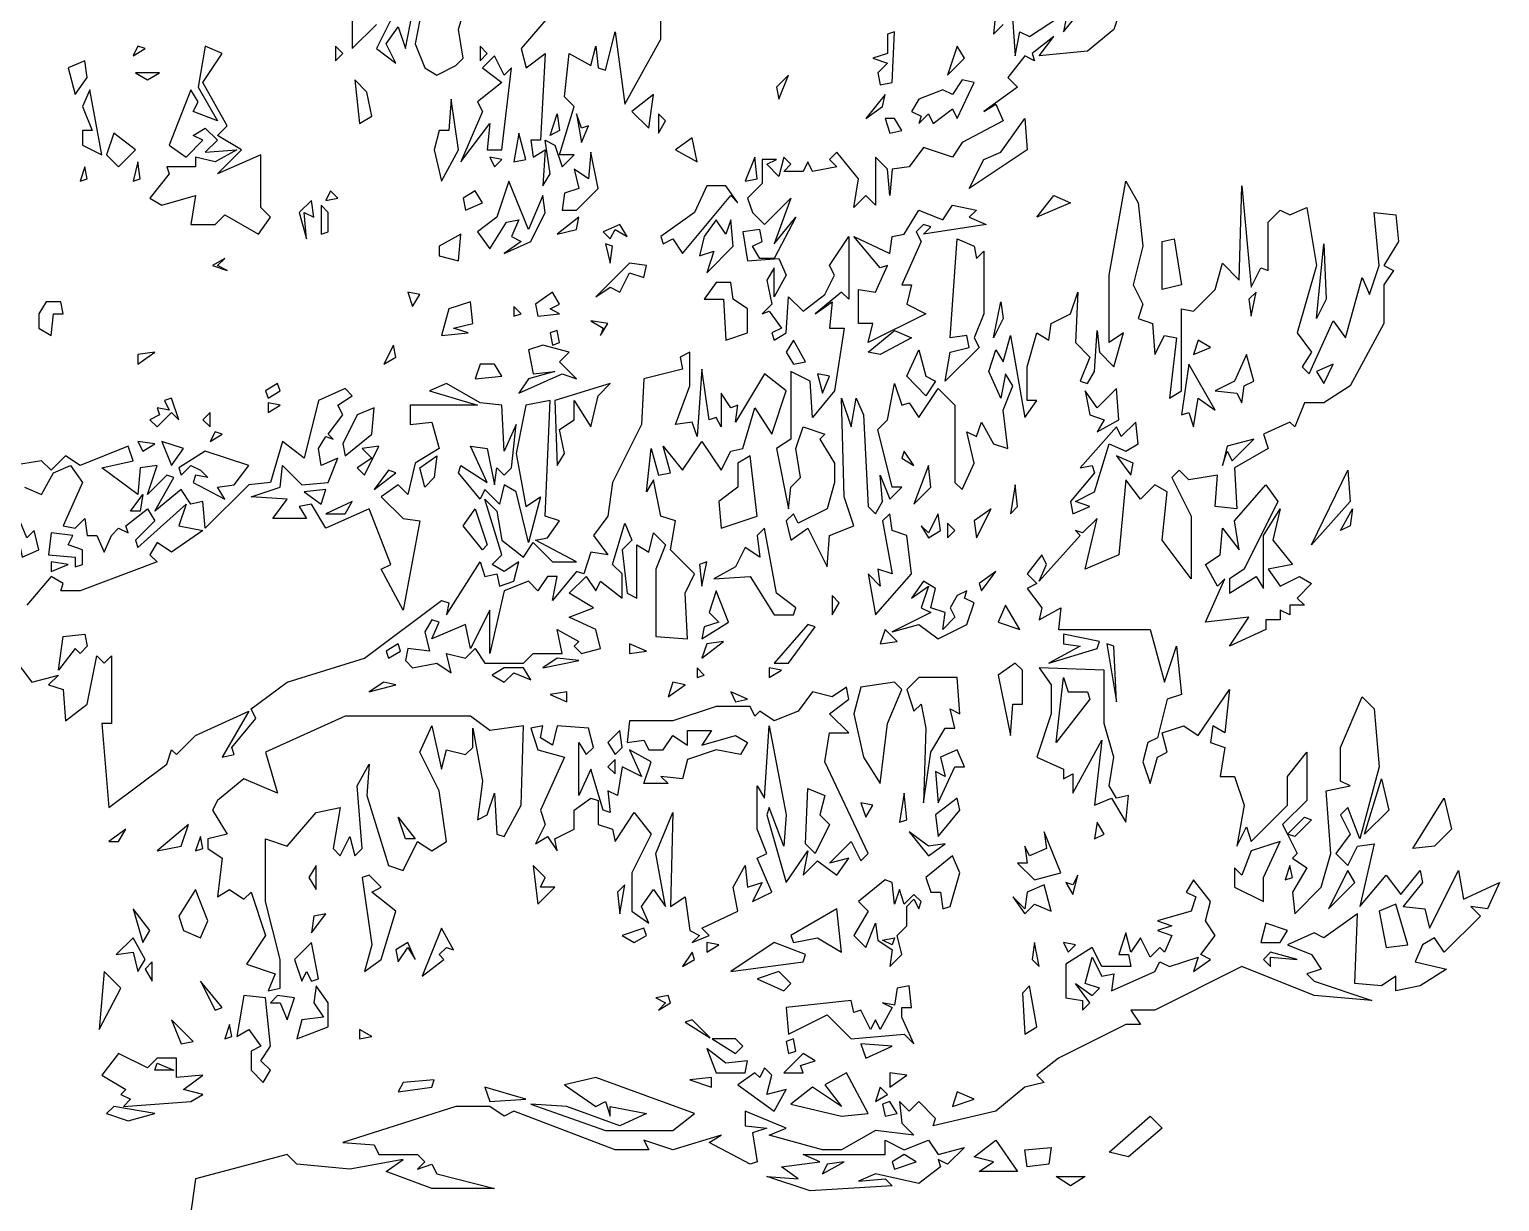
# Model space of a CAD drawing. Header units: millimetres. Extents: x -1861 to 1853, y -2 to 9002.
# Drawn here: x -73 to 1270, y 7066 to 8137 of the extents above; entities that cross this region are included whole.
import ezdxf

# ---------------------------------------------------------------- set-up
doc = ezdxf.new("R2010")
doc.units = ezdxf.units.MM
doc.layers.add('ALMOND-DRAW-PROFILE', color=7, linetype='Continuous', lineweight=25)

msp = doc.modelspace()

# ---------------------------------------------------------------- linework, layer by layer
at = {"layer": 'ALMOND-DRAW-PROFILE'}
for points in [[(283.7, 8145.8), (279.3, 8123.8), (288.1, 8101.8), (299.1, 8095.2), (316.7, 8104), (323.3, 8110.6), (318.9, 8137), (327.7, 8167.8)], [(402.6, 8150.2), (376.2, 8119.4), (380.9, 8102), (398.2, 8115), (393.8, 8035.7), (385, 8035.7), (387.2, 8020.3), (398.2, 8026.9), (396, 7993.9), (402.6, 8004.9), (398.2, 8035.7), (407, 8031.3), (413.6, 8011.5), (424.6, 8022.5), (411.4, 8022.5), (424.6, 8066.5), (415.8, 8075.3), (420.2, 8115), (440, 8104), (444.4, 8121.6), (446.6, 8101.8), (453.2, 8099.6), (462, 8134.8), (470.8, 8068.7), (503.8, 8128.2), (503.8, 8172.2)], [(812.1, 8176.6), (807.7, 8132.6), (816.5, 8141.4)], [(823.1, 8174.4), (827.5, 8112.8), (831.9, 8134.8), (840.7, 8130.4), (867.1, 8148)], [(924.3, 8156.8), (917.7, 8137), (893.5, 8117.2), (849.5, 8112.8), (862.7, 8130.4), (842.9, 8115), (845.1, 8108.4), (836.3, 8112.8), (820.9, 8093), (829.7, 8084.1), (798.9, 8062.1), (809.9, 8068.7), (816.5, 8053.3), (779, 8033.5), (770.2, 8020.3), (743.8, 8029.1), (730.6, 8011.5), (715.2, 8009.3), (713, 7985.1), (710.8, 8009.3), (699.8, 8020.3), (699.8, 7976.3), (691, 7985.1), (680, 7974.1), (684.4, 8000.5), (664.6, 8024.7), (658, 8018.1), (664.6, 8011.5), (642.5, 8007.1), (638.1, 8015.9), (633.7, 8007.1), (616.1, 8007.1), (622.7, 8013.7), (616.1, 8020.3), (611.7, 8002.7), (600.7, 8013.7), (609.5, 8018.1), (596.3, 8018.1), (596.3, 7996.1), (583.1, 7982.9), (587.5, 7969.7), (598.5, 7958.7), (622.7, 7982.9), (607.3, 7941), (627.1, 7965.3), (607.3, 7927.8), (594.1, 7927.8), (587.5, 7938.8), (596.3, 7943.2), (594.1, 7954.3), (578.7, 7952.1), (583.1, 7925.6), (611.7, 7927.8), (618.3, 7912.4), (607.3, 7892.6), (607.3, 7919), (600.7, 7908), (605.1, 7886), (596.3, 7877.2), (602.9, 7879.4), (613.9, 7864), (605.1, 7859.6), (607.3, 7853), (618.3, 7859.6), (620.5, 7892.6), (633.7, 7879.4), (653.6, 7894.8), (662.4, 7912.4), (658, 7921.2), (675.6, 7947.7), (675.6, 7890.4), (669, 7897), (644.7, 7877.2), (660.2, 7888.2), (658, 7864), (671.2, 7864), (662.4, 7806.8), (642.5, 7782.5), (640.3, 7815.6), (622.7, 7824.4), (622.7, 7762.7), (609.5, 7753.9), (620.5, 7698.9), (622.7, 7718.7), (631.5, 7727.5), (627.1, 7753.9), (633.7, 7773.7), (653.6, 7767.1), (649.1, 7762.7), (662.4, 7740.7), (662.4, 7723.1), (655.8, 7698.9), (629.3, 7685.7), (624.9, 7694.5), (618.3, 7687.9), (622.7, 7670.3), (638.1, 7681.3), (655.8, 7646), (658, 7674.7), (680, 7683.5), (671.2, 7709.9), (669, 7800.1), (677.8, 7773.7), (682.2, 7800.1), (688.8, 7784.7), (693.2, 7701.1), (699.8, 7694.5), (706.4, 7705.5), (704.2, 7729.7), (713, 7707.7), (724, 7718.7), (715.2, 7718.7), (702, 7771.5), (710.8, 7780.3), (717.4, 7813.4), (724, 7793.5), (730.6, 7795.7), (739.4, 7782.5), (757, 7809), (772.4, 7793.5), (772.4, 7723.1), (779, 7716.5), (790, 7740.7), (783.4, 7769.3), (792.3, 7764.9), (796.7, 7778.1), (807.7, 7758.3), (820.9, 7753.9), (816.5, 7789.1), (825.3, 7811.2), (818.7, 7822.2), (814.3, 7800.1), (803.3, 7824.4), (809.9, 7844.2), (816.5, 7833.2), (823.1, 7857.4), (836.3, 7782.5), (847.3, 7797.9), (838.5, 7797.9), (838.5, 7828.8), (847.3, 7859.6), (858.3, 7853), (860.5, 7868.4), (878.1, 7877.2), (884.7, 7897), (882.5, 7850.8), (895.7, 7837.6), (886.9, 7815.6), (893.5, 7813.4), (900.1, 7824.4), (902.3, 7861.8), (904.5, 7842), (917.7, 7828.8), (926.5, 7859.6), (913.3, 7850.8), (913.3, 7912.4), (928.7, 7998.3), (939.8, 7978.5), (944.2, 7938.8), (935.4, 7903.6), (944.2, 7886), (939.8, 7872.8), (953, 7868.4), (955.2, 7839.8), (964, 7857.4), (975, 7855.2), (968.4, 7800.1), (979.4, 7806.8), (979.4, 7881.6), (990.4, 7879.4), (1010.2, 7899.2), (1016.8, 7923.4), (1032.2, 7908), (1034.4, 7993.9), (1043.2, 7901.4), (1052, 7919), (1058.6, 7916.8), (1058.6, 7960.9), (1069.6, 7971.9), (1078.5, 7967.5), (1093.9, 7974.1), (1102.7, 7921.2), (1085.1, 7859.6), (1098.3, 7842), (1089.5, 7828.8), (1096.1, 7822.2), (1118.1, 7870.6), (1129.1, 7855.2), (1144.5, 7910.2), (1151.1, 7894.8), (1159.9, 7921.2), (1155.5, 7969.7), (1175.3, 7967.5), (1177.5, 7943.2), (1164.3, 7921.2), (1173.1, 7916.8), (1164.3, 7903.6), (1164.3, 7868.4), (1133.5, 7811.2), (1109.3, 7795.7), (1091.7, 7795.7), (1082.9, 7773.7), (1078.5, 7778.1), (1054.2, 7767.1), (1058.6, 7753.9), (1027.8, 7736.3), (1030, 7698.9), (1010.2, 7701.1), (1012.4, 7729.7), (986, 7725.3), (977.2, 7734.1), (970.6, 7727.5), (988.2, 7692.3), (988.2, 7635), (961.8, 7670.3), (966.2, 7714.3), (955.2, 7720.9), (942, 7707.7), (928.7, 7725.3), (922.1, 7657), (891.3, 7643.8), (902.3, 7690.1), (889.1, 7676.9), (882.5, 7679.1), (886.9, 7674.7), (849.5, 7632.8), (856.1, 7648.2), (851.7, 7657), (838.5, 7639.4), (847.3, 7630.6), (838.5, 7626.2), (851.7, 7608.6), (849.5, 7597.6), (869.3, 7608.6), (867.1, 7588.8), (950.8, 7588.8), (964, 7540.4), (975, 7573.4), (979.4, 7529.4), (966.2, 7525), (957.4, 7489.7), (948.6, 7485.3), (944.2, 7467.7), (950.8, 7447.9), (957.4, 7472.1), (966.2, 7476.5), (961.8, 7494.1), (981.6, 7500.7), (994.8, 7491.9), (1023.4, 7533.8), (1019, 7494.1), (1008, 7500.7), (1005.8, 7485.3), (1019, 7480.9), (1014.6, 7454.5), (1027.8, 7454.5), (1036.6, 7428.1), (1030, 7390.7), (1038.8, 7408.3), (1043.2, 7395.1), (1076.3, 7428.1), (1076.3, 7454.5), (1093.9, 7476.5), (1093.9, 7432.5), (1071.8, 7410.5), (1076.3, 7401.7), (1085.1, 7384.1), (1080.7, 7379.6), (1093.9, 7370.8), (1080.7, 7348.8), (1082.9, 7329), (1107.1, 7353.2), (1115.9, 7384.1), (1111.5, 7441.3), (1133.5, 7445.7), (1124.7, 7450.1), (1124.7, 7480.9), (1144.5, 7527.2), (1155.5, 7516.1), (1159.9, 7463.3), (1142.3, 7397.3), (1131.3, 7425.9), (1124.7, 7419.3), (1133.5, 7401.7), (1120.3, 7384.1), (1131.3, 7373), (1140.1, 7390.7), (1155.5, 7392.9), (1142.3, 7335.6), (1166.5, 7364.2), (1179.7, 7346.6), (1197.3, 7368.6), (1199.5, 7357.6), (1181.9, 7335.6), (1201.7, 7333.4), (1206.1, 7315.8), (1232.6, 7368.6), (1237, 7342.2), (1270, 7357.6), (1259, 7333.4), (1243.6, 7335.6), (1252.4, 7326.8), (1219.4, 7293.8), (1210.5, 7307), (1199.5, 7300.4), (1192.9, 7285), (1221.6, 7278.4), (1197.3, 7263), (1175.3, 7258.6), (1175.3, 7271.8), (1162.1, 7263), (1137.9, 7265.2), (1140.1, 7329), (1109.3, 7307), (1100.5, 7311.4), (1076.3, 7300.4), (1098.3, 7291.6), (1107.1, 7278.4), (1093.9, 7274), (1100.5, 7267.4), (1153.3, 7249.8), (1100.5, 7254.2), (1034.4, 7280.6), (955.2, 7240.9), (933.2, 7240.9), (942, 7227.7), (928.7, 7227.7), (867.1, 7196.9), (847.3, 7181.5), (853.9, 7174.9), (836.3, 7170.5), (809.9, 7148.5), (752.6, 7135.3), (754.8, 7141.9), (739.4, 7157.3), (730.6, 7148.5), (721.8, 7157.3), (724, 7137.5), (735, 7126.5), (699.8, 7130.9), (669, 7113.3), (651.4, 7113.3), (602.9, 7126.5), (618.3, 7133.1), (580.9, 7148.5), (580.9, 7135.3), (600.7, 7133.1), (587.5, 7128.7), (591.9, 7102.3), (585.3, 7100), (547.9, 7119.9), (558.9, 7126.5), (514.9, 7113.3), (488.4, 7122.1), (492.8, 7113.3), (462, 7113.3), (369.6, 7148.5), (360.7, 7144.1), (347.5, 7152.9), (316.7, 7152.9), (213.2, 7119.9), (241.9, 7117.7), (246.3, 7108.9), (281.5, 7108.9), (288.1, 7102.3), (281.5, 7095.6), (294.7, 7100), (299.1, 7091.2), (351.9, 7078), (294.7, 7078), (252.9, 7093.4), (268.3, 7104.5), (219.8, 7095.6), (171.4, 7100), (162.6, 7108.9), (78.9, 7086.8), (72.3, 7040.6)], [(257.3, 8145.8), (244.1, 8119.4), (261.7, 8106.2), (252.9, 8123.8), (263.9, 8139.2), (270.5, 8119.4), (277.1, 8152.4)], [(873.7, 8145.8), (871.5, 8134.8), (891.3, 8159)], [(222, 8145.8), (222, 8119.4), (244.1, 8141.4)], [(-97.2, 7575.6), (-70.8, 7540.4), (-46.5, 7547), (-55.4, 7538.2), (-42.1, 7533.8), (-39.9, 7505.1), (-20.1, 7520.5), (-11.3, 7564.6), (-4.7, 7558), (1.9, 7564.6), (1.9, 7502.9), (-6.9, 7502.9), (-0.3, 7425.9), (52.5, 7465.5), (56.9, 7478.7), (61.3, 7474.3), (78.9, 7491.9), (127.4, 7513.9), (103.2, 7472.1), (114.2, 7474.3), (112, 7480.9), (134, 7507.3), (129.6, 7516.1), (162.6, 7540.4), (233.1, 7562.4), (303.5, 7615.2), (310.1, 7613), (307.9, 7602), (338.7, 7650.4), (343.1, 7637.2), (354.1, 7639.4), (356.3, 7628.4), (369.6, 7632.8), (374, 7650.4), (360.7, 7641.6), (349.7, 7648.2), (358.5, 7657), (343.1, 7707.7), (354.1, 7696.7), (358.5, 7670.3), (378.4, 7654.8), (387.2, 7668.1), (404.8, 7650.4), (426.8, 7650.4), (389.4, 7670.3), (400.4, 7672.5), (411.4, 7687.9), (398.2, 7692.3), (402.6, 7797.9), (380.6, 7793.5), (371.8, 7749.5), (380.6, 7701.1), (393.8, 7709.9), (382.8, 7668.1), (371.8, 7714.3), (360.7, 7720.9), (356.3, 7703.3), (343.1, 7716.5), (338.7, 7707.7), (318.9, 7731.9), (321.1, 7738.5), (345.3, 7723.1), (329.9, 7756.1), (345.3, 7753.9), (351.9, 7720.9), (354.1, 7736.3), (360.7, 7729.7), (367.3, 7736.3), (371.8, 7775.9), (360.7, 7751.7), (358.5, 7793.5), (338.7, 7795.7), (307.9, 7813.4), (292.5, 7806.8), (336.5, 7793.5), (274.9, 7793.5), (274.9, 7775.9), (294.7, 7778.1), (301.3, 7753.9), (279.3, 7740.7), (272.7, 7712.1), (263.9, 7720.9), (248.5, 7709.9), (268.3, 7690.1), (283.7, 7687.9), (268.3, 7606.4), (248.5, 7643.8), (257.3, 7648.2), (237.5, 7698.9), (197.8, 7681.3), (184.6, 7703.3), (173.6, 7701.1), (180.2, 7690.1), (149.4, 7690.1), (162.6, 7707.7), (129.6, 7709.9), (156, 7718.7), (158.2, 7738.5), (175.8, 7720.9), (200, 7723.1), (208.8, 7745.1), (193.4, 7738.5), (191.2, 7753.9), (197.8, 7764.9), (204.4, 7762.7), (200, 7767.1), (213.2, 7784.7), (208.8, 7793.5), (222, 7802.3), (215.4, 7809), (191.2, 7797.9), (178, 7745.1), (158.2, 7760.5), (147.2, 7723.1), (127.4, 7720.9), (87.7, 7681.3), (85.5, 7705.5), (74.5, 7703.3), (65.7, 7716.5), (41.5, 7696.7), (59.1, 7727.5), (52.5, 7729.7), (34.9, 7712.1), (43.7, 7738.5), (28.3, 7736.3), (26.1, 7712.1), (-6.9, 7736.3), (21.7, 7742.9), (17.3, 7756.1), (-26.7, 7738.5), (-39.9, 7747.3), (-53.2, 7734.1), (-62, 7742.9), (-88.4, 7738.5)], [(-77.4, 7718.7), (-62, 7712.1), (-50.9, 7731.9), (-35.5, 7738.5), (-24.5, 7723.1), (-42.1, 7683.5), (-31.1, 7681.3), (-22.3, 7690.1), (-20.1, 7674.7), (-11.3, 7674.7), (-4.7, 7659.2), (1.9, 7674.7), (8.5, 7681.3), (17.3, 7676.9), (15.1, 7683.5), (34.9, 7698.9), (41.5, 7687.9), (23.9, 7670.3), (26.1, 7663.6), (70.1, 7703.3), (63.5, 7683.5), (85.5, 7679.1), (56.9, 7659.2), (43.7, 7668.1), (37.1, 7657), (43.7, 7650.4), (-26.7, 7624), (-44.3, 7624), (-42.1, 7630.6), (-53.2, 7637.2), (-75.2, 7610.8)]]:
    msp.add_lwpolyline(points, dxfattribs=at)
for points in [[(704.2, 8086.4), (715.2, 8088.6), (717.4, 8134.8), (710.8, 8132.6), (710.8, 8115), (697.6, 8110.6), (710.8, 8106.2), (702, 8097.4)], [(21.7, 8112.8), (32.7, 8119.4), (26.1, 8121.6)], [(136.2, 7949.9), (147.2, 7965.3), (138.4, 7974.1), (138.4, 8022.5), (98.8, 8004.9), (120.8, 8026.9), (98.8, 8040.1), (107.6, 8048.9), (85.5, 8088.6), (103.2, 8115), (87.7, 8121.6), (81.1, 8084.1), (98.8, 8053.3), (76.7, 8062.1), (81.1, 8070.9), (74.5, 8081.9), (54.7, 8031.3), (70.1, 8020.3), (85.5, 8035.7), (76.7, 8040.1), (87.7, 8046.7), (98.8, 8035.7), (87.7, 8024.7), (116.4, 8026.9), (96.6, 8015.9), (78.9, 8020.3), (78.9, 8011.5), (52.5, 8011.5), (54.7, 8004.9), (37.1, 7982.9), (48.1, 7976.3), (78.9, 7985.1), (74.5, 7958.7), (96.6, 7958.7), (105.4, 7967.5)], [(206.6, 8108.4), (213.2, 8115), (206.6, 8121.6)], [(321.1, 8015.9), (347.5, 8051.1), (345.3, 8026.9), (358.5, 8026.9), (367.3, 8101.8), (360.7, 8095.2), (351.9, 8112.8), (340.9, 8101.8), (358.5, 8088.6), (336.5, 8070.9), (340.9, 8062.1)], [(338.7, 8108.4), (345.3, 8115), (338.7, 8121.6)], [(765.8, 8095.2), (781.2, 8110.6), (774.6, 8121.6)], [(-31.1, 8077.5), (-20.1, 8093), (-22.3, 8108.4), (-37.7, 8101.8)], [(34.9, 8090.8), (45.9, 8097.4), (23.9, 8097.4)], [(228.6, 8051.1), (239.7, 8057.7), (235.3, 8079.7), (224.2, 8090.8)], [(611.7, 8073.1), (620.5, 8095.2), (609.5, 8084.1)], [(739.4, 8051.1), (748.2, 8059.9), (752.6, 8051.1), (770.2, 8064.3), (774.6, 8055.5), (790, 8088.6), (779, 8090.8), (770.2, 8077.5), (761.4, 8081.9), (739.4, 8073.1), (732.8, 8062.1), (741.6, 8057.7)], [(-24.5, 8031.3), (-6.9, 8022.5), (-17.9, 8081.9), (-24.5, 8066.5), (-15.7, 8044.5), (-24.5, 8044.5)], [(303.5, 7998.3), (318.9, 8026.9), (312.3, 8073.1), (310.1, 8044.5), (301.3, 8044.5), (296.9, 8026.9)], [(492.8, 8046.7), (497.2, 8077.5), (477.4, 8062.1)], [(691, 8055.5), (706.4, 8066.5), (708.6, 8077.5)], [(402.6, 8040.1), (409.2, 8059.9), (411.4, 8044.5)], [(431.2, 8033.5), (437.8, 8048.9), (431.2, 8046.7), (426.8, 8059.9)], [(501.6, 8042.3), (508.2, 8053.3), (501.6, 8059.9)], [(713, 8042.3), (724, 8044.5), (717.4, 8055.5), (708.6, 8055.5)], [(785.6, 7991.7), (798.9, 8018.1), (814.3, 8024.7), (836.3, 8055.5), (838.5, 8026.9)], [(8.5, 8011.5), (23.9, 8026.9), (4.1, 8042.3), (-2.5, 8022.5)], [(369.6, 8015.9), (380.6, 8018.1), (374, 8042.3)], [(536.9, 8015.9), (532.5, 8037.9), (517.1, 8026.9)], [(351.9, 8011.5), (358.5, 8018.1), (347.5, 8020.3)], [(413.6, 7971.9), (426.8, 7971.9), (446.6, 7991.7), (440, 8024.7), (437.8, 8000.5), (424.6, 8009.3), (429, 7991.7), (415.8, 7987.3)], [(580.9, 7998.3), (591.9, 8000.5), (589.7, 8020.3)], [(-26.7, 7998.3), (-20.1, 8000.5), (-22.3, 8011.5)], [(21.7, 7998.3), (28.3, 8000.5), (26.1, 8015.9)], [(360.7, 7932.2), (385, 7943.2), (398.2, 7969.7), (396, 7985.1), (382.8, 7954.3), (365.1, 7998.3), (354.1, 7965.3), (336.5, 7952.1), (347.5, 7936.6), (362.9, 7960.9), (374, 7963.1), (367.3, 7947.7), (376.2, 7943.2)], [(523.7, 7932.2), (567.7, 7985.1), (574.3, 7978.5), (563.3, 7993.9), (545.7, 7993.9), (534.7, 7969.7), (503.8, 7947.7), (506, 7941), (514.9, 7945.5)], [(180.2, 7945.5), (178, 7969.7), (186.8, 7965.3), (184.6, 7980.7), (173.6, 7969.7)], [(197.8, 7980.7), (208.8, 7982.9), (202.2, 7989.5)], [(325.5, 7971.9), (340.9, 7978.5), (334.3, 7989.5), (323.3, 7982.9)], [(847.3, 7965.3), (862.7, 7985.1), (878.1, 7978.5)], [(193.4, 7949.9), (200, 7952.1), (200, 7969.7), (193.4, 7976.3)], [(409.2, 7949.9), (426.8, 7954.3), (429, 7965.3)], [(693.2, 7850.8), (697.6, 7868.4), (684.4, 7868.4), (684.4, 7899.2), (699.8, 7897), (710.8, 7921.2), (704.2, 7919), (680, 7947.7), (713, 7932.2), (715.2, 7947.7), (726.2, 7949.9), (739.4, 7971.9), (761.4, 7963.1), (770.2, 7976.3), (792.3, 7971.9), (785.6, 7965.3), (801.1, 7958.7), (743.8, 7949.9), (750.4, 7956.5), (743.8, 7958.7), (737.2, 7952.1), (741.6, 7943.2), (724, 7903.6), (732.8, 7903.6), (728.4, 7886), (746, 7877.2)], [(457.6, 7945.5), (462, 7954.3), (473, 7947.7), (466.4, 7958.7), (451, 7952.1)], [(545.7, 7914.6), (569.9, 7938.8), (567.7, 7963.1), (563.3, 7949.9), (554.5, 7963.1), (543.5, 7947.7), (539.1, 7930), (552.3, 7934.4)], [(301.3, 7930), (318.9, 7925.6), (321.1, 7949.9), (301.3, 7938.8)], [(457.6, 7923.4), (459.8, 7938.8), (453.2, 7941)], [(763.6, 7815.6), (768, 7842), (785.6, 7846.4), (783.4, 7857.4), (768, 7855.2), (774.6, 7945.5), (790, 7938.8), (792.3, 7927.8), (798.9, 7934.4), (798.9, 7877.2), (790, 7855.2), (794.5, 7846.4)], [(961.8, 7899.2), (961.8, 7943.2), (972.8, 7945.5), (979.4, 7903.6)], [(1102.7, 7872.8), (1109.3, 7941), (1111.5, 7890.4)], [(94.4, 7921.2), (107.6, 7916.8), (98.8, 7921.2), (105.4, 7927.8)], [(444.4, 7892.6), (457.6, 7901.4), (466.4, 7897), (475.2, 7914.6), (488.4, 7910.2), (490.6, 7921.2), (475.2, 7923.4)], [(277.1, 7883.8), (283.7, 7894.8), (272.7, 7897)], [(391.6, 7875), (411.4, 7877.2), (402.6, 7881.6), (411.4, 7886), (404.8, 7897), (389.4, 7886)], [(563.3, 7853), (583.1, 7859.6), (583.1, 7881.6), (569.9, 7890.4), (567.7, 7905.8), (554.5, 7905.8), (543.5, 7890.4), (561.1, 7890.4)], [(1043.2, 7875), (1047.6, 7897), (1041, 7890.4)], [(-53.2, 7857.4), (-50.9, 7877.2), (-42.1, 7877.2), (-44.3, 7888.2), (-57.6, 7888.2), (-64.2, 7877.2), (-64.2, 7864)], [(303.5, 7857.4), (327.7, 7859.6), (314.5, 7864), (332.1, 7868.4), (329.9, 7888.2), (310.1, 7881.6)], [(369.6, 7875), (376.2, 7877.2), (369.6, 7883.8)], [(807.7, 7855.2), (814.3, 7888.2), (816.5, 7872.8)], [(448.8, 7857.4), (455.4, 7868.4), (440, 7870.6), (451, 7864)], [(404.8, 7848.6), (411.4, 7850.8), (409.2, 7861.8), (402.6, 7859.6)], [(693.2, 7842), (717.4, 7861.8), (732.8, 7855.2), (704.2, 7839.8)], [(250.7, 7831), (261.7, 7837.6), (259.5, 7848.6)], [(374, 7804.5), (413.6, 7822.2), (426.8, 7817.8), (411.4, 7833.2), (420.2, 7842), (396, 7848.6), (382.8, 7844.2), (387.2, 7822.2), (407, 7824.4), (382.8, 7817.8)], [(624.9, 7831), (635.9, 7833.2), (624.9, 7853), (618.3, 7842)], [(746, 7802.3), (728.4, 7820), (739.4, 7844.2), (746, 7820), (754.8, 7815.6)], [(990.4, 7839.8), (1005.8, 7846.4), (994.8, 7853)], [(26.1, 7831), (41.5, 7842), (26.1, 7839.8)], [(312.3, 7549.2), (307.9, 7566.8), (325.5, 7562.4), (334.3, 7571.2), (343.1, 7558), (378.4, 7558), (387.2, 7566.8), (413.6, 7566.8), (409.2, 7588.8), (429, 7577.8), (424.6, 7573.4), (431.2, 7566.8), (448.8, 7571.2), (444.4, 7588.8), (420.2, 7599.8), (442.2, 7608.6), (420.2, 7621.8), (435.6, 7637.2), (444.4, 7624), (448.8, 7632.8), (468.6, 7617.4), (468.6, 7639.4), (459.8, 7648.2), (470.8, 7685.7), (477.4, 7670.3), (468.6, 7661.4), (473, 7621.8), (481.8, 7617.4), (481.8, 7665.9), (492.8, 7659.2), (497.2, 7676.9), (508.2, 7665.9), (499.4, 7643.8), (499.4, 7582.2), (528.1, 7580), (525.9, 7621.8), (534.7, 7639.4), (512.7, 7661.4), (517.1, 7687.9), (503.8, 7692.3), (497.2, 7725.3), (490.6, 7714.3), (495, 7753.9), (501.6, 7729.7), (512.7, 7731.9), (506, 7756.1), (523.7, 7734.1), (541.3, 7760.5), (558.9, 7734.1), (567.7, 7751.7), (578.7, 7753.9), (589.7, 7791.3), (605.1, 7767.1), (618.3, 7806.8), (598.5, 7822.2), (572.1, 7778.1), (574.3, 7793.5), (567.7, 7791.3), (558.9, 7804.5), (558.9, 7773.7), (554.5, 7782.5), (547.9, 7780.3), (541.3, 7826.6), (536.9, 7764.9), (532.5, 7778.1), (517.1, 7775.9), (530.3, 7811.2), (530.3, 7842), (521.5, 7837.6), (523.7, 7826.6), (488.4, 7817.8), (486.2, 7775.9), (459.8, 7723.1), (455.4, 7692.3), (442.2, 7674.7), (455.4, 7657), (440, 7659.2), (433.4, 7639.4), (426.8, 7641.6), (404.8, 7615.2), (409.2, 7637.2), (400.4, 7637.2), (391.6, 7624), (382.8, 7632.8), (360.7, 7624), (347.5, 7566.8), (347.5, 7606.4), (329.9, 7571.2), (325.5, 7593.2), (294.7, 7580), (301.3, 7595.4), (294.7, 7597.6), (288.1, 7586.6), (292.5, 7569), (272.7, 7571.2), (270.5, 7560.2), (277.1, 7553.6), (299.1, 7558)], [(334.3, 7817.8), (358.5, 7820), (351.9, 7831), (338.7, 7831)], [(990.4, 7773.7), (994.8, 7800.1), (1010.2, 7789.1), (986, 7831), (979.4, 7784.7), (986, 7786.9)], [(1034.4, 7795.7), (1036.6, 7811.2), (1045.4, 7815.6), (1038.8, 7839.8), (1027.8, 7815.6), (1010.2, 7806.8), (1030, 7804.5)], [(1109.3, 7813.4), (1118.1, 7831), (1102.7, 7824.4)], [(651.4, 7804.5), (658, 7820), (646.9, 7822.2)], [(145, 7800.1), (156, 7806.8), (153.8, 7813.4), (142.8, 7806.8)], [(409.2, 7738.5), (415.8, 7749.5), (411.4, 7771.5), (424.6, 7780.3), (424.6, 7797.9), (440, 7773.7), (446.6, 7802.3), (457.6, 7813.4), (407, 7797.9)], [(902.3, 7769.3), (922.1, 7780.3), (919.9, 7809), (902.3, 7791.3), (891.3, 7806.8), (895.7, 7784.7), (908.9, 7780.3)], [(43.7, 7773.7), (56.9, 7786.9), (63.5, 7780.3), (56.9, 7800.1), (50.3, 7797.9), (54.7, 7789.1), (43.7, 7791.3), (45.9, 7784.7), (37.1, 7780.3)], [(145, 7786.9), (156, 7793.5), (145, 7795.7)], [(215.4, 7747.3), (239.7, 7767.1), (241.9, 7791.3), (226.4, 7784.7), (213.2, 7758.3)], [(92.2, 7773.7), (92.2, 7786.9), (85.5, 7780.3)], [(880.3, 7694.5), (895.7, 7701.1), (882.5, 7705.5), (900.1, 7714.3), (913.3, 7758.3), (928.7, 7751.7), (939.8, 7758.3), (937.6, 7778.1), (924.3, 7764.9), (919.9, 7773.7), (886.9, 7736.3), (897.9, 7738.5), (900.1, 7731.9), (878.1, 7705.5)], [(92.2, 7760.5), (103.2, 7767.1), (96.6, 7769.3)], [(1016.8, 7738.5), (1021.2, 7751.7), (1025.6, 7742.9), (1045.4, 7762.7), (1021.2, 7756.1)], [(30.5, 7751.7), (41.5, 7758.3), (26.1, 7760.5)], [(56.9, 7738.5), (67.9, 7753.9), (48.1, 7760.5)], [(105.4, 7707.7), (98.8, 7718.7), (114.2, 7720.9), (127.4, 7738.5), (87.7, 7751.7), (63.5, 7736.3), (65.7, 7729.7), (74.5, 7738.5), (83.3, 7734.1), (90, 7727.5), (78.9, 7729.7), (76.7, 7723.1)], [(233.1, 7729.7), (246.3, 7756.1), (230.9, 7753.9), (239.7, 7745.1), (226.4, 7736.3)], [(735, 7738.5), (726.2, 7751.7), (724, 7745.1)], [(288.1, 7718.7), (283.7, 7736.3), (299.1, 7747.3), (296.9, 7727.5)], [(558.9, 7681.3), (591.9, 7692.3), (585.3, 7747.3), (574.3, 7740.7), (574.3, 7718.7), (556.7, 7705.5)], [(735, 7703.3), (750.4, 7718.7), (748.2, 7738.5)], [(933.2, 7729.7), (935.4, 7740.7), (919.9, 7747.3)], [(-114.8, 7628.4), (-95, 7639.4), (-84, 7676.9), (-79.6, 7654.8), (-64.2, 7661.4), (-68.6, 7679.1), (-75.2, 7672.5), (-81.8, 7687.9), (-90.6, 7687.9), (-86.2, 7705.5), (-99.4, 7714.3), (-81.8, 7714.3), (-110.4, 7734.1), (-101.6, 7716.5), (-128, 7729.7), (-141.2, 7725.3), (-134.6, 7696.7), (-169.8, 7687.9), (-145.6, 7681.3), (-95, 7701.1), (-108.2, 7670.3), (-103.8, 7652.6), (-117, 7648.2)], [(241.9, 7716.5), (261.7, 7731.9), (255.1, 7734.1)], [(1098.3, 7665.9), (1131.3, 7734.1), (1133.5, 7705.5)], [(19.5, 7696.7), (30.5, 7712.1), (28.3, 7696.7)], [(193.4, 7703.3), (197.8, 7716.5), (178, 7714.3)], [(823.1, 7694.5), (829.7, 7701.1), (827.5, 7720.9)], [(1023.4, 7573.4), (1041, 7599.8), (1001.4, 7595.4), (1019, 7635), (1012.4, 7628.4), (1001.4, 7648.2), (1014.6, 7657), (1016.8, 7681.3), (1032.2, 7661.4), (1027.8, 7687.9), (1056.4, 7720.9), (1067.4, 7705.5), (1036.6, 7643.8), (1023.4, 7635), (1023.4, 7621.8), (1047.6, 7637.2), (1054.2, 7626.2), (1054.2, 7674.7), (1069.6, 7698.9), (1063, 7670.3), (1080.7, 7648.2), (1058.6, 7643.8), (1069.6, 7628.4), (1087.3, 7637.2), (1098.3, 7630.6), (1085.1, 7617.4), (1091.7, 7610.8), (1078.5, 7610.8), (1078.5, 7602), (1069.6, 7606.4), (1069.6, 7597.6), (1056.4, 7597.6), (1056.4, 7588.8)], [(197.8, 7694.5), (215.4, 7694.5), (222, 7705.5)], [(340.9, 7661.4), (323.3, 7683.5), (334.3, 7698.9), (345.3, 7665.9)], [(792.3, 7672.5), (805.5, 7698.9), (790, 7687.9)], [(1124.7, 7679.1), (1135.7, 7698.9), (1133.5, 7683.5)], [(699.8, 7602), (732.8, 7639.4), (728.4, 7674.7), (715.2, 7679.1), (713, 7694.5), (706.4, 7687.9), (715.2, 7639.4), (702, 7643.8), (704.2, 7628.4), (693.2, 7639.4)], [(748.2, 7672.5), (759.2, 7679.1), (757, 7694.5), (748.2, 7676.9), (741.6, 7683.5)], [(765.8, 7672.5), (772.4, 7679.1), (765.8, 7685.7)], [(-31.1, 7646), (-24.5, 7648.2), (-24.5, 7661.4), (-37.7, 7665.9), (-33.3, 7674.7), (-53.2, 7676.9), (-55.4, 7657), (-31.1, 7654.8)], [(607.3, 7602), (624.9, 7602), (627.1, 7608.6), (609.5, 7621.8), (598.5, 7681.3), (591.9, 7674.7), (594.1, 7654.8), (580.9, 7663.6), (572.1, 7646), (552.3, 7635), (585.3, 7637.2)], [(-53.2, 7641.6), (-37.7, 7648.2), (-53.2, 7650.4)], [(541.3, 7628.4), (545.7, 7650.4), (539.1, 7648.2)], [(796.7, 7624), (809.9, 7641.6), (794.5, 7630.6)], [(757, 7580), (783.4, 7593.2), (790, 7613), (781.2, 7617.4), (783.4, 7624), (774.6, 7619.6), (768, 7608.6), (772.4, 7599.8), (761.4, 7588.8), (763.6, 7604.2), (750.4, 7608.6), (754.8, 7626.2), (743.8, 7632.8), (732.8, 7617.4), (748.2, 7628.4), (741.6, 7608.6), (750.4, 7604.2), (715.2, 7586.6), (739.4, 7593.2)], [(541.3, 7580), (565.5, 7595.4), (554.5, 7624), (547.9, 7604.2), (556.7, 7595.4), (543.5, 7591)], [(660.2, 7602), (666.8, 7613), (660.2, 7619.6)], [(831.9, 7588.8), (818.7, 7610.8), (812.1, 7595.4)], [(607.3, 7558), (620.5, 7558), (644.7, 7591), (638.1, 7593.2)], [(704.2, 7575.6), (719.6, 7577.8), (708.6, 7588.8)], [(-46.5, 7551.4), (-42.1, 7582.2), (-22.3, 7584.4), (-20.1, 7573.4), (-26.7, 7566.8), (-31.1, 7571.2)], [(255.1, 7562.4), (266.1, 7569), (263.9, 7575.6), (252.9, 7569)], [(475.2, 7566.8), (490.6, 7569), (475.2, 7575.6)], [(541.3, 7562.4), (561.1, 7577.8), (545.7, 7575.6)], [(858.3, 7558), (902.3, 7571.2), (904.5, 7577.8), (871.5, 7584.4), (871.5, 7575.6), (886.9, 7573.4)], [(919.9, 7522.7), (917.7, 7573.4), (911.1, 7575.6)], [(396, 7553.6), (429, 7560.2), (409.2, 7562.4)], [(360.7, 7540.4), (369.6, 7549.2), (385, 7542.6), (378.4, 7553.6), (360.7, 7553.6), (349.7, 7547)], [(536.9, 7544.8), (543.5, 7547), (536.9, 7553.6)], [(602.9, 7544.8), (613.9, 7551.4), (602.9, 7553.6)], [(823.1, 7491.9), (825.3, 7520.5), (834.1, 7520.5), (834.1, 7551.4), (827.5, 7558), (812.1, 7547)], [(928.7, 7412.7), (930.9, 7436.9), (919.9, 7434.7), (913.3, 7445.7), (917.7, 7472.1), (908.9, 7502.9), (908.9, 7551.4), (849.5, 7553.6), (860.5, 7538.2), (860.5, 7511.7), (847.3, 7472.1), (871.5, 7461.1), (871.5, 7452.3), (880.3, 7456.7), (880.3, 7439.1), (906.7, 7487.5), (900.1, 7428.1), (915.5, 7434.7)], [(237.5, 7531.6), (261.7, 7538.2), (250.7, 7540.4)], [(532.5, 7302.6), (547.9, 7309.2), (541.3, 7315.8), (574.3, 7331.2), (569.9, 7353.2), (580.9, 7373), (583.1, 7353.2), (596.3, 7357.6), (587.5, 7340), (605.1, 7348.8), (591.9, 7379.6), (600.7, 7384.1), (591.9, 7406.1), (591.9, 7445.7), (598.5, 7434.7), (602.9, 7500.7), (618.3, 7419.3), (616.1, 7390.7), (602.9, 7425.9), (600.7, 7419.3), (618.3, 7357.6), (638.1, 7386.3), (633.7, 7364.2), (646.9, 7377.4), (664.6, 7364.2), (675.6, 7379.6), (658, 7375.2), (677.8, 7395.1), (686.6, 7377.4), (693.2, 7384.1), (653.6, 7467.7), (658, 7494.1), (675.6, 7494.1), (658, 7511.7), (675.6, 7525), (673.4, 7536), (660.2, 7527.2), (642.5, 7531.6), (629.3, 7513.9), (607.3, 7505.1), (594.1, 7513.9), (589.7, 7509.5), (585.3, 7518.3), (554.5, 7518.3), (514.9, 7505.1), (475.2, 7505.1), (473, 7485.3), (488.4, 7487.5), (492.8, 7478.7), (506, 7478.7), (514.9, 7491.9), (528.1, 7483.1), (528.1, 7496.3), (550.1, 7496.3), (541.3, 7483.1), (572.1, 7491.9), (583.1, 7485.3), (576.5, 7474.3), (554.5, 7478.7), (528.1, 7469.9), (523.7, 7452.3), (503.8, 7454.5), (510.5, 7447.9), (488.4, 7447.9), (495, 7467.7), (475.2, 7478.7), (486.2, 7454.5), (468.6, 7463.3), (464.2, 7436.9), (455.4, 7441.3), (457.6, 7421.5), (451, 7423.7), (440, 7461.1), (429, 7436.9), (429, 7485.3), (435.6, 7474.3), (442.2, 7480.9), (437.8, 7498.5), (409.2, 7500.7), (404.8, 7483.1), (393.8, 7489.7), (396, 7500.7), (385, 7498.5), (391.6, 7478.7), (415.8, 7472.1), (393.8, 7423.7), (398.2, 7410.5), (389.4, 7392.9), (400.4, 7399.5), (409.2, 7386.3), (407, 7397.3), (424.6, 7406.1), (424.6, 7423.7), (440, 7434.7), (446.6, 7432.5), (446.6, 7410.5), (459.8, 7406.1), (462, 7395.1), (479.6, 7421.5), (495, 7401.7), (477.4, 7366.4), (477.4, 7331.2), (492.8, 7320.2), (486.2, 7335.6), (497.2, 7351), (508.2, 7335.6), (499.4, 7384.1), (514.9, 7421.5), (512.7, 7335.6), (525.9, 7344.4), (530.3, 7313.6), (539.1, 7309.2)], [(510.5, 7527.2), (525.9, 7538.2), (514.9, 7540.4)], [(704.2, 7447.9), (710.8, 7502.9), (724, 7533.8), (717.4, 7540.4), (686.6, 7536), (680, 7511.7), (688.8, 7472.1)], [(743.8, 7430.3), (750.4, 7476.5), (763.6, 7498.5), (772.4, 7498.5), (768, 7516.1), (776.8, 7511.7), (774.6, 7544.8), (739.4, 7544.8), (728.4, 7533.8), (735, 7513.9), (741.6, 7520.5), (746, 7498.5)], [(864.9, 7485.3), (871.5, 7544.8), (875.9, 7531.6), (893.5, 7531.6), (895.7, 7525)], [(418, 7522.7), (418, 7531.6), (402.6, 7529.4)], [(572.1, 7522.7), (583.1, 7525), (567.7, 7531.6)], [(145, 7258.6), (156, 7260.8), (156, 7287.2), (142.8, 7340), (142.8, 7397.3), (162.6, 7390.7), (189, 7421.5), (211, 7425.9), (204.4, 7388.5), (211, 7381.8), (219.8, 7399.5), (224.2, 7381.8), (230.9, 7388.5), (226.4, 7445.7), (237.5, 7465.5), (235.3, 7436.9), (255.1, 7373), (268.3, 7368.6), (281.5, 7395.1), (294.7, 7386.3), (307.9, 7395.1), (301.3, 7441.3), (283.7, 7476.5), (294.7, 7500.7), (303.5, 7461.1), (307.9, 7478.7), (325.5, 7474.3), (332.1, 7480.9), (332.1, 7498.5), (340.9, 7450.1), (336.5, 7414.9), (345.3, 7419.3), (351.9, 7439.1), (354.1, 7401.7), (360.7, 7399.5), (376.2, 7428.1), (378.4, 7500.7), (347.5, 7496.3), (329.9, 7509.5), (215.4, 7509.5), (142.8, 7476.5), (153.8, 7439.1), (123, 7452.3), (98.8, 7432.5), (94.4, 7423.7), (107.6, 7401.7), (90, 7397.3), (90, 7388.5), (103.2, 7379.6), (98.8, 7344.4), (109.8, 7351), (123, 7342.2), (129.6, 7348.8), (142.8, 7309.2), (125.2, 7282.8), (151.6, 7274)], [(462, 7474.3), (468.6, 7480.9), (466.4, 7496.3), (455.4, 7485.3)], [(462, 7456.7), (462, 7469.9), (455.4, 7463.3)], [(757, 7430.3), (772.4, 7463.3), (781.2, 7463.3), (774.6, 7478.7), (759.2, 7472.1), (763.6, 7454.5), (754.8, 7458.9)], [(644.7, 7384.1), (635.9, 7392.9), (638.1, 7443.5), (653.6, 7436.9), (649.1, 7419.3), (658, 7410.5)], [(1146.7, 7401.7), (1162.1, 7452.3), (1168.7, 7423.7)], [(691, 7417.1), (697.6, 7428.1), (686.6, 7430.3)], [(721.8, 7412.7), (728.4, 7414.9), (726.2, 7439.1)], [(757, 7399.5), (776.8, 7423.7), (774.6, 7434.7), (754.8, 7419.3)], [(1190.7, 7388.5), (1219.4, 7434.7), (1226, 7406.1), (1210.5, 7390.7)], [(270.5, 7397.3), (263.9, 7417.1), (279.3, 7397.3)], [(1076.3, 7401.7), (1091.7, 7417.1), (1098.3, 7414.9), (1082.9, 7399.5)], [(-0.3, 7395.1), (8.5, 7395.1), (15.1, 7406.1)], [(43.7, 7386.3), (65.7, 7390.7), (72.3, 7410.5)], [(748.2, 7381.8), (763.6, 7392.9), (748.2, 7390.7), (730.6, 7403.9)], [(845.1, 7359.8), (869.3, 7366.4), (853.9, 7403.9), (856.1, 7388.5), (840.7, 7381.8), (836.3, 7390.7), (838.5, 7375.2), (829.7, 7375.2)], [(900.1, 7397.3), (908.9, 7401.7), (902.3, 7412.7)], [(78.9, 7386.3), (85.5, 7388.5), (83.3, 7399.5)], [(1027.8, 7353.2), (1054.2, 7340), (1054.2, 7362), (1069.6, 7395.1), (1043.2, 7386.3), (1034.4, 7364.2), (1027.8, 7370.8)], [(189, 7351), (189, 7373), (182.4, 7362)], [(391.6, 7337.8), (407, 7353.2), (393.8, 7353.2), (398.2, 7362), (387.2, 7373)], [(761.4, 7333.4), (768, 7335.6), (776.8, 7366.4), (770.2, 7381.8), (746, 7362), (750.4, 7348.8), (759.2, 7348.8)], [(1074.1, 7359.8), (1080.7, 7362), (1078.5, 7373)], [(233.1, 7276.2), (248.5, 7287.2), (261.7, 7331.2), (239.7, 7348.8), (248.5, 7353.2), (237.5, 7364.2), (230.9, 7362), (239.7, 7300.4)], [(713, 7280.6), (724, 7291.6), (719.6, 7309.2), (728.4, 7318), (728.4, 7335.6), (735, 7342.2), (739.4, 7333.4), (741.6, 7340), (735, 7346.6), (726.2, 7337.8), (721.8, 7351), (717.4, 7337.8), (715.2, 7357.6), (708.6, 7359.8), (684.4, 7340), (693.2, 7331.2), (680, 7309.2), (691, 7298.2), (699.8, 7320.2), (702, 7304.8), (715.2, 7296)], [(880.3, 7346.6), (884.7, 7364.2), (880.3, 7355.4), (873.7, 7357.6)], [(889.1, 7240.9), (895.7, 7247.6), (882.5, 7265.2), (897.9, 7254.2), (904.5, 7260.8), (891.3, 7265.2), (897.9, 7289.4), (906.7, 7271.8), (917.7, 7274), (915.5, 7258.6), (955.2, 7276.2), (959.6, 7285), (968.4, 7280.6), (994.8, 7289.4), (990.4, 7276.2), (1005.8, 7287.2), (997, 7291.6), (1010.2, 7309.2), (1001.4, 7322.4), (1005.8, 7340), (990.4, 7359.8), (983.8, 7348.8), (992.6, 7344.4), (988.2, 7331.2), (957.4, 7322.4), (970.6, 7318), (957.4, 7313.6), (970.6, 7309.2), (964, 7293.8), (959.6, 7298.2), (950.8, 7289.4), (942, 7307), (933.2, 7293.8), (928.7, 7311.4), (922.1, 7291.6), (930.9, 7291.6), (933.2, 7280.6), (906.7, 7280.6), (897.9, 7298.2), (873.7, 7282.8), (873.7, 7252), (889.1, 7249.8)], [(1113.7, 7333.4), (1137.9, 7357.6), (1131.3, 7368.6)], [(83.3, 7307), (90, 7322.4), (78.9, 7351), (63.5, 7326.8), (67.9, 7313.6)], [(466.4, 7329), (470.8, 7355.4), (464.2, 7348.8)], [(836.3, 7329), (845.1, 7337.8), (860.5, 7331.2), (853.9, 7355.4), (838.5, 7348.8), (836.3, 7333.4), (825.3, 7344.4)], [(30.5, 7302.6), (37.1, 7313.6), (21.7, 7333.4)], [(669, 7293.8), (664.6, 7333.4), (622.7, 7309.2), (624.9, 7302.6), (646.9, 7307)], [(1166.5, 7298.2), (1186.3, 7300.4), (1175.3, 7337.8), (1159.9, 7331.2)], [(184.6, 7311.4), (197.8, 7329), (186.8, 7326.8)], [(1052, 7302.6), (1069.6, 7302.6), (1076.3, 7313.6), (1056.4, 7320.2)], [(26.1, 7276.2), (32.7, 7287.2), (21.7, 7307), (6.3, 7291.6), (21.7, 7293.8)], [(285.9, 7271.8), (305.7, 7287.2), (301.3, 7291.6), (307.9, 7298.2), (314.5, 7296), (303.5, 7315.8)], [(479.6, 7302.6), (490.6, 7309.2), (488.4, 7315.8), (468.6, 7309.2)], [(715.2, 7300.4), (706.4, 7304.8), (717.4, 7307)], [(175.8, 7267.4), (180.2, 7276.2), (184.6, 7267.4), (191.2, 7269.6), (184.6, 7302.6), (169.2, 7287.2)], [(263.9, 7285), (272.7, 7298.2), (279.3, 7287.2), (272.7, 7302.6), (261.7, 7296)], [(523.7, 7280.6), (534.7, 7287.2), (532.5, 7293.8)], [(545.7, 7293.8), (556.7, 7300.4), (545.7, 7302.6)], [(567.7, 7276.2), (633.7, 7285), (635.9, 7291.6), (607.3, 7302.6)], [(849.5, 7280.6), (845.1, 7302.6), (842.9, 7287.2)], [(875.9, 7293.8), (882.5, 7300.4), (871.5, 7302.6)], [(1060.8, 7280.6), (1060.8, 7289.4), (1085.1, 7287.2), (1060.8, 7293.8), (1054.2, 7287.2)], [(39.3, 7267.4), (39.3, 7285), (32.7, 7278.4)], [(-9.1, 7223.3), (10.7, 7260.8), (-4.7, 7276.2)], [(96.6, 7240.9), (103.2, 7243.2), (83.3, 7267.4)], [(616.1, 7258.6), (622.7, 7265.2), (611.7, 7276.2), (591.9, 7269.6)], [(140.6, 7174.9), (147.2, 7185.9), (138.4, 7194.7), (147.2, 7207.9), (142.8, 7252), (123, 7254.2), (116.4, 7216.7), (127.4, 7223.3), (138.4, 7207.9), (129.6, 7203.5), (129.6, 7185.9)], [(162.6, 7232.1), (169.2, 7252), (153.8, 7254.2), (147.2, 7247.6), (156, 7247.6)], [(171.4, 7214.5), (200, 7225.5), (200, 7247.6), (189, 7263), (186.8, 7247.6), (195.6, 7234.3), (175.8, 7232.1)], [(501.6, 7240.9), (512.7, 7247.6), (510.5, 7254.2), (499.4, 7252), (508.2, 7247.6)], [(735, 7210.1), (724, 7234.3), (724, 7243.2), (732.8, 7243.2), (730.6, 7263), (719.6, 7260.8), (717.4, 7245.4), (706.4, 7247.6), (715.2, 7243.2), (704.2, 7223.3), (699.8, 7232.1), (695.4, 7223.3), (686.6, 7240.9), (680, 7238.7), (677.8, 7249.8), (618.3, 7243.2), (620.5, 7218.9), (655.8, 7236.5), (677.8, 7214.5), (726.2, 7218.9)], [(836.3, 7218.9), (847.3, 7225.5), (840.7, 7263), (834.1, 7256.4)], [(65.7, 7210.1), (76.7, 7212.3), (56.9, 7232.1)], [(105.4, 7214.5), (112, 7216.7), (109.8, 7227.7)], [(549, 7215.6), (532.5, 7232.1), (525.9, 7229.9)], [(228.6, 7214.5), (239.7, 7216.7), (228.6, 7223.3)], [(550.8, 7214.5), (572.1, 7201.3), (578.7, 7207.9), (572.1, 7214.5)], [(620.5, 7201.3), (627.1, 7203.5), (624.9, 7214.5), (618.3, 7212.3)], [(12.9, 7152.9), (74.5, 7157.3), (85.5, 7163.9), (67.9, 7168.3), (85.5, 7181.5), (61.3, 7179.3), (61.3, 7196.9), (43.7, 7196.9), (34.9, 7188.1), (8.5, 7201.3), (-6.9, 7181.5), (15.1, 7168.3), (10.7, 7163.9), (19.5, 7159.5)], [(554.5, 7183.7), (580.9, 7183.7), (583.1, 7194.7), (563.3, 7192.5), (545.7, 7205.7)], [(616.1, 7183.7), (633.7, 7183.7), (631.5, 7190.3), (644.7, 7194.7), (633.7, 7201.3)], [(691, 7196.9), (715.2, 7207.9), (686.6, 7210.1)], [(41.5, 7185.9), (43.7, 7192.5), (59.1, 7185.9)], [(607.3, 7148.5), (618.3, 7168.3), (600.7, 7163.9), (605.1, 7181.5), (598.5, 7188.1), (594.1, 7179.3), (589.7, 7183.7), (574.3, 7172.7)], [(263.9, 7166.1), (294.7, 7170.5), (296.9, 7177.1), (268.3, 7174.9)], [(453.2, 7130.9), (514.9, 7130.9), (534.7, 7146.3), (444.4, 7179.3), (415.8, 7172.7), (444.4, 7152.9), (453.2, 7157.3), (457.6, 7144.1), (457.6, 7152.9), (490.6, 7146.3), (466.4, 7135.3), (418, 7152.9), (385, 7155.1)], [(550.1, 7170.5), (550.1, 7179.3), (530.3, 7177.1)], [(669, 7144.1), (693.2, 7146.3), (673.4, 7183.7), (653.6, 7172.7), (669, 7152.9), (642.5, 7170.5), (622.7, 7155.1)], [(713, 7170.5), (728.4, 7181.5), (713, 7183.7)], [(347.5, 7157.3), (380.6, 7159.5), (343.1, 7170.5)], [(699.8, 7157.3), (710.8, 7163.9), (704.2, 7170.5)], [(770.2, 7152.9), (790, 7159.5), (774.6, 7166.1)], [(17.3, 7139.7), (41.5, 7146.3), (4.1, 7152.9), (-2.5, 7146.3)], [(708.6, 7144.1), (719.6, 7146.3), (713, 7157.3), (706.4, 7155.1)], [(930.9, 7106.7), (913.3, 7111.1), (950.8, 7144.1), (961.8, 7133.1)], [(640.3, 7075.8), (600.7, 7089), (629.3, 7086.8), (613.9, 7097.8), (649.1, 7102.3), (633.7, 7108.9), (708.6, 7108.9), (708.6, 7122.1), (726.2, 7113.3), (748.2, 7122.1), (757, 7108.9), (781.2, 7115.5), (765.8, 7100), (757, 7104.5), (759.2, 7097.8), (739.4, 7082.4), (699.8, 7091.2), (684.4, 7084.6), (708.6, 7086.8), (715.2, 7080.2)], [(794.5, 7093.4), (807.7, 7102.3), (790, 7106.7), (809.9, 7122.1), (829.7, 7093.4)], [(717.4, 7095.6), (737.2, 7102.3), (726.2, 7108.9), (715.2, 7102.3)], [(838.5, 7097.8), (836.3, 7113.3), (860.5, 7115.5), (858.3, 7100)], [(651.4, 7091.2), (671.2, 7102.3), (655.8, 7100)], [(878.1, 7080.2), (864.9, 7089), (891.3, 7089)]]:
    msp.add_lwpolyline(points, close=True, dxfattribs=at)

doc.saveas('drawing.dxf')
